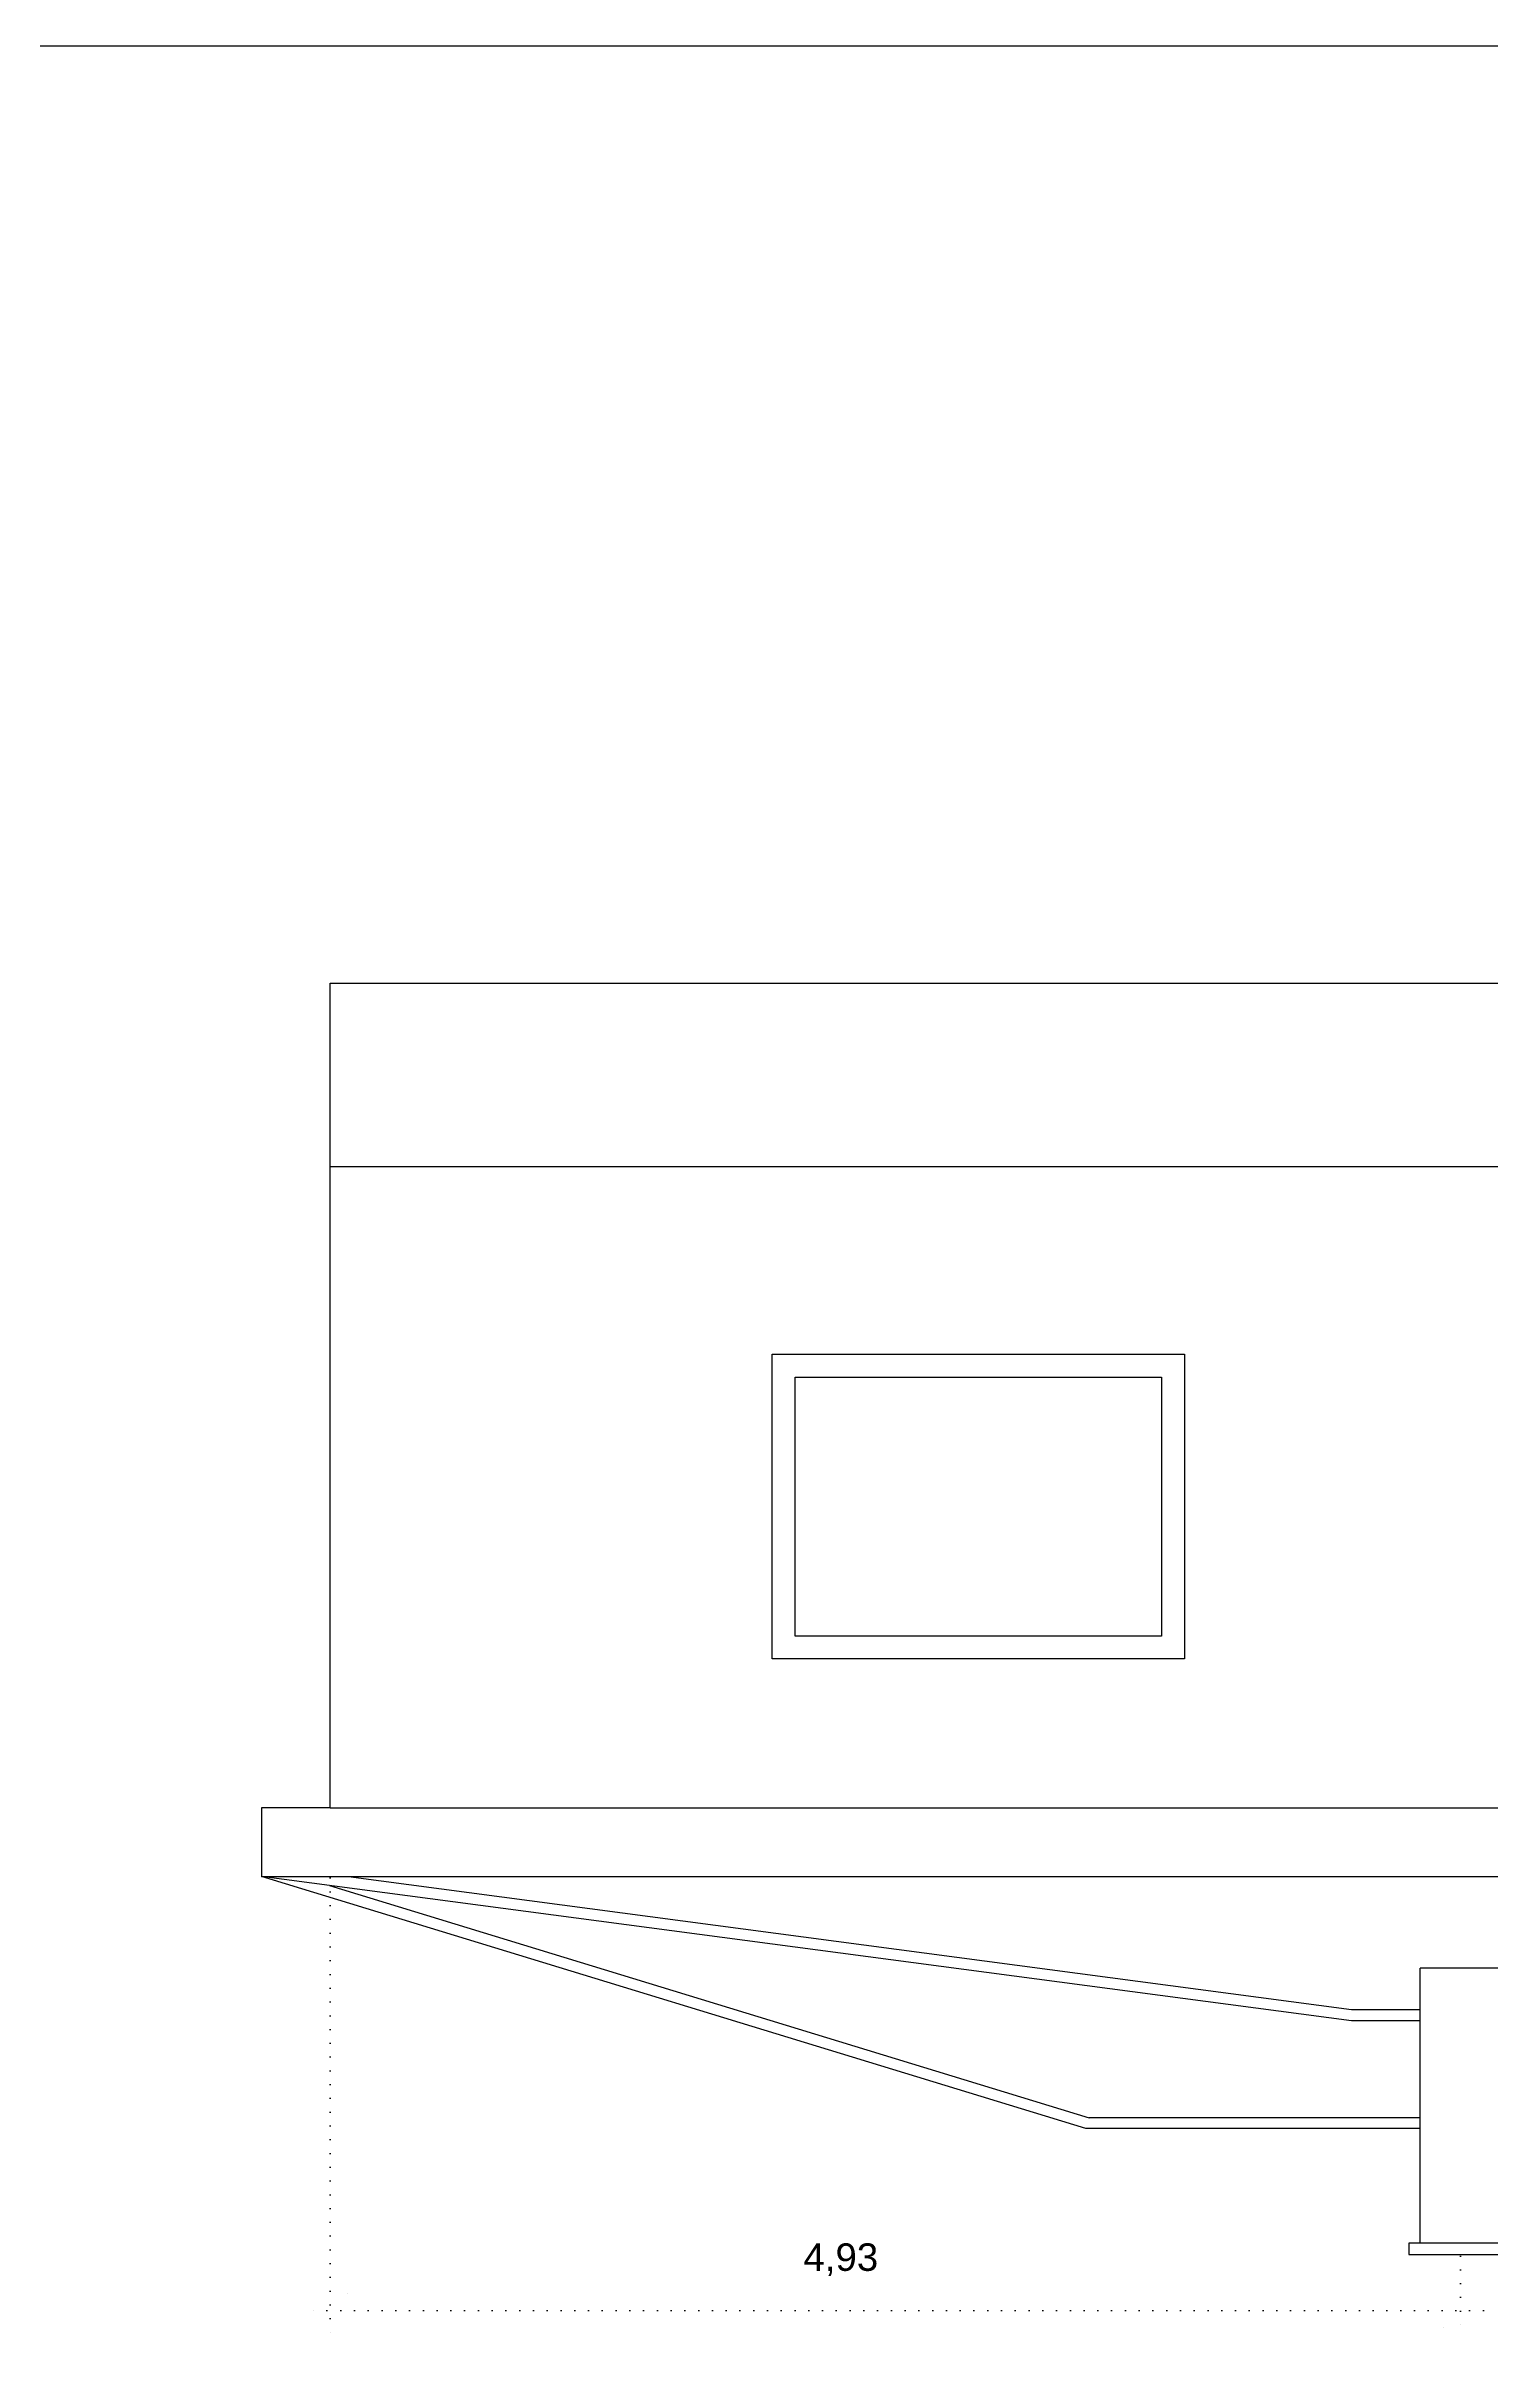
# Model space of a CAD drawing. Header units: millimetres. Extents: x -6247 to 53319, y -9113 to 41204.
# Drawn here: x 5698 to 12010, y 31131 to 41204 of the extents above; entities that cross this region are included whole.
import ezdxf

# ---------------------------------------------------------------- set-up
doc = ezdxf.new("R2010")
doc.units = ezdxf.units.MM
doc.linetypes.add('ACAD_ISO07W100', pattern=[3, 0, -3])
doc.styles.get("Standard").update_dxf_attribs({"font": 'Arial.ttf', "height": 120})
doc.dimstyles.new('ISO-25', dxfattribs={"dimscale": 10, "dimtxt": 2.5, "dimasz": 15, "dimexe": 10, "dimexo": 0.625, "dimgap": 15, "dimtad": 1, "dimlfac": 0.001, "dimtxsty": 'Standard', "dimblk": 'OBLIQUE', "dimblk1": 'OBLIQUE', "dimblk2": 'OBLIQUE', "dimcen": 20, "dimdle": 10, "dimadec": 0, "dimazin": 0, "dimtfac": 1, "dimtmove": 0, "dimatfit": 3, "dimldrblk": 'OPEN90', "dimfxl": 1, "dimarcsym": 0})

# ---------------------------------------------------------------- blocks, each defined once
blk = doc.blocks.new('_Oblique')
at = {"color": 0, "linetype": 'ByBlock', "lineweight": -2}
blk.add_line((-0.5, -0.5), (0.5, 0.5), dxfattribs=at)
blk = doc.blocks.new('*D145')
at = {"color": 0, "linetype": 'ACAD_ISO07W100', "lineweight": -2, "ltscale": 20, "transparency": 16777216}
for p, q in [((6938, 33208), (6938, 31220)), ((11873, 31558), (11873, 31220)), ((11973, 31320), (6838, 31320))]:
    blk.add_line(p, q, dxfattribs=at)
at = {"layer": 'Defpoints', "color": 0, "linetype": 'ACAD_ISO07W100', "ltscale": 20, "transparency": 16777216}
for p in [(6938, 33214), (11873, 31564), (6938, 31320)]:
    blk.add_point(p, dxfattribs=at)
at = {"color": 0, "linetype": 'ACAD_ISO07W100', "lineweight": -2, "ltscale": 20, "transparency": 16777216, "xscale": 150, "yscale": 150, "zscale": 150, "rotation": 180}
blk.add_blockref('_Oblique', (6938, 31320), dxfattribs=at)
at = {"color": 0, "linetype": 'ACAD_ISO07W100', "lineweight": -2, "ltscale": 20, "transparency": 16777216, "xscale": 150, "yscale": 150, "zscale": 150}
blk.add_blockref('_Oblique', (11873, 31320), dxfattribs=at)
at = {"color": 0, "linetype": 'ACAD_ISO07W100', "ltscale": 20, "transparency": 16777216, "insert": (9168, 31542), "char_height": 120, "attachment_point": 5}
blk.add_mtext('4,93', dxfattribs=at)
blk = doc.blocks.new('_Open90')
at = {"color": 0, "linetype": 'ByBlock', "lineweight": -2}
for p, q in [((0, 0), (-1, 0)), ((-0.5, 0.5), (0, 0)), ((0, 0), (-0.5, -0.5))]:
    blk.add_line(p, q, dxfattribs=at)

msp = doc.modelspace()

# ---------------------------------------------------------------- linework, layer by layer
for p, q in [((6938.249, 36313.923), (6938.249, 37113.923)), ((6938.249, 37113.923), (20218.249, 37113.923)), ((6938.249, 33513.923), (6938.249, 36313.923)), ((6938.249, 36313.923), (20218.249, 36313.923)), ((8868.249, 34163.923), (8868.249, 35493.923)), ((8868.249, 35493.923), (10668.249, 35493.923)), ((10668.249, 35493.923), (10668.249, 34163.923)), ((8968.249, 34263.923), (8968.249, 35393.923)), ((8968.249, 35393.923), (10568.249, 35393.923)), ((10568.249, 35393.923), (10568.249, 34263.923)), ((10568.249, 34263.923), (8968.249, 34263.923)), ((10668.249, 34163.923), (8868.249, 34163.923)), ((6938.249, 33513.923), (6638.249, 33513.923)), ((6638.249, 33513.923), (6638.249, 33213.923)), ((6938.249, 33513.923), (20218.249, 33513.923)), ((6638.249, 33213.923), (20518.249, 33213.923)), ((10238.249, 32113.923), (6638.249, 33213.923)), ((11396.876, 32583.923), (6638.249, 33213.923)), ((6935.716, 33174.541), (10252.55, 32161.834)), ((7018.925, 33213.923), (11396.876, 32633.923)), ((11697.693, 31613.923), (11697.693, 32813.923)), ((12047.693, 32813.923), (11697.693, 32813.923)), ((11396.876, 32633.923), (11697.693, 32633.886)), ((11697.693, 32583.923), (11396.876, 32583.923)), ((11697.693, 32161.807), (10252.55, 32161.834)), ((11697.693, 32113.923), (10238.249, 32113.923)), ((11697.693, 31613.923), (11647.693, 31613.923)), ((11647.693, 31613.923), (11647.693, 31563.923)), ((11647.693, 31563.923), (12097.693, 31563.923)), ((12047.693, 31613.923), (11697.693, 31613.923))]:
    msp.add_line(p, q)
msp.add_lwpolyline([(-6246.785, -9113.353), (53319.484, -9113.353), (53319.484, 41203.667), (-6246.785, 41203.667)], close=True)

# ---------------------------------------------------------------- dimensions: what is measured, and where the dimension line sits
at = {"linetype": 'ACAD_ISO07W100', "ltscale": 20}
dim = msp.add_linear_dim(base=(6938.249, 31319.615), p1=(11872.693, 31563.923), p2=(6938.249, 33213.923), dimstyle='ISO-25', dxfattribs=at)
dim.commit()
dim.dimension.update_dxf_attribs({"geometry": '*D145', "text_midpoint": (9167.971, 31319.615), "dimtype": 160})

doc.saveas('drawing.dxf')
